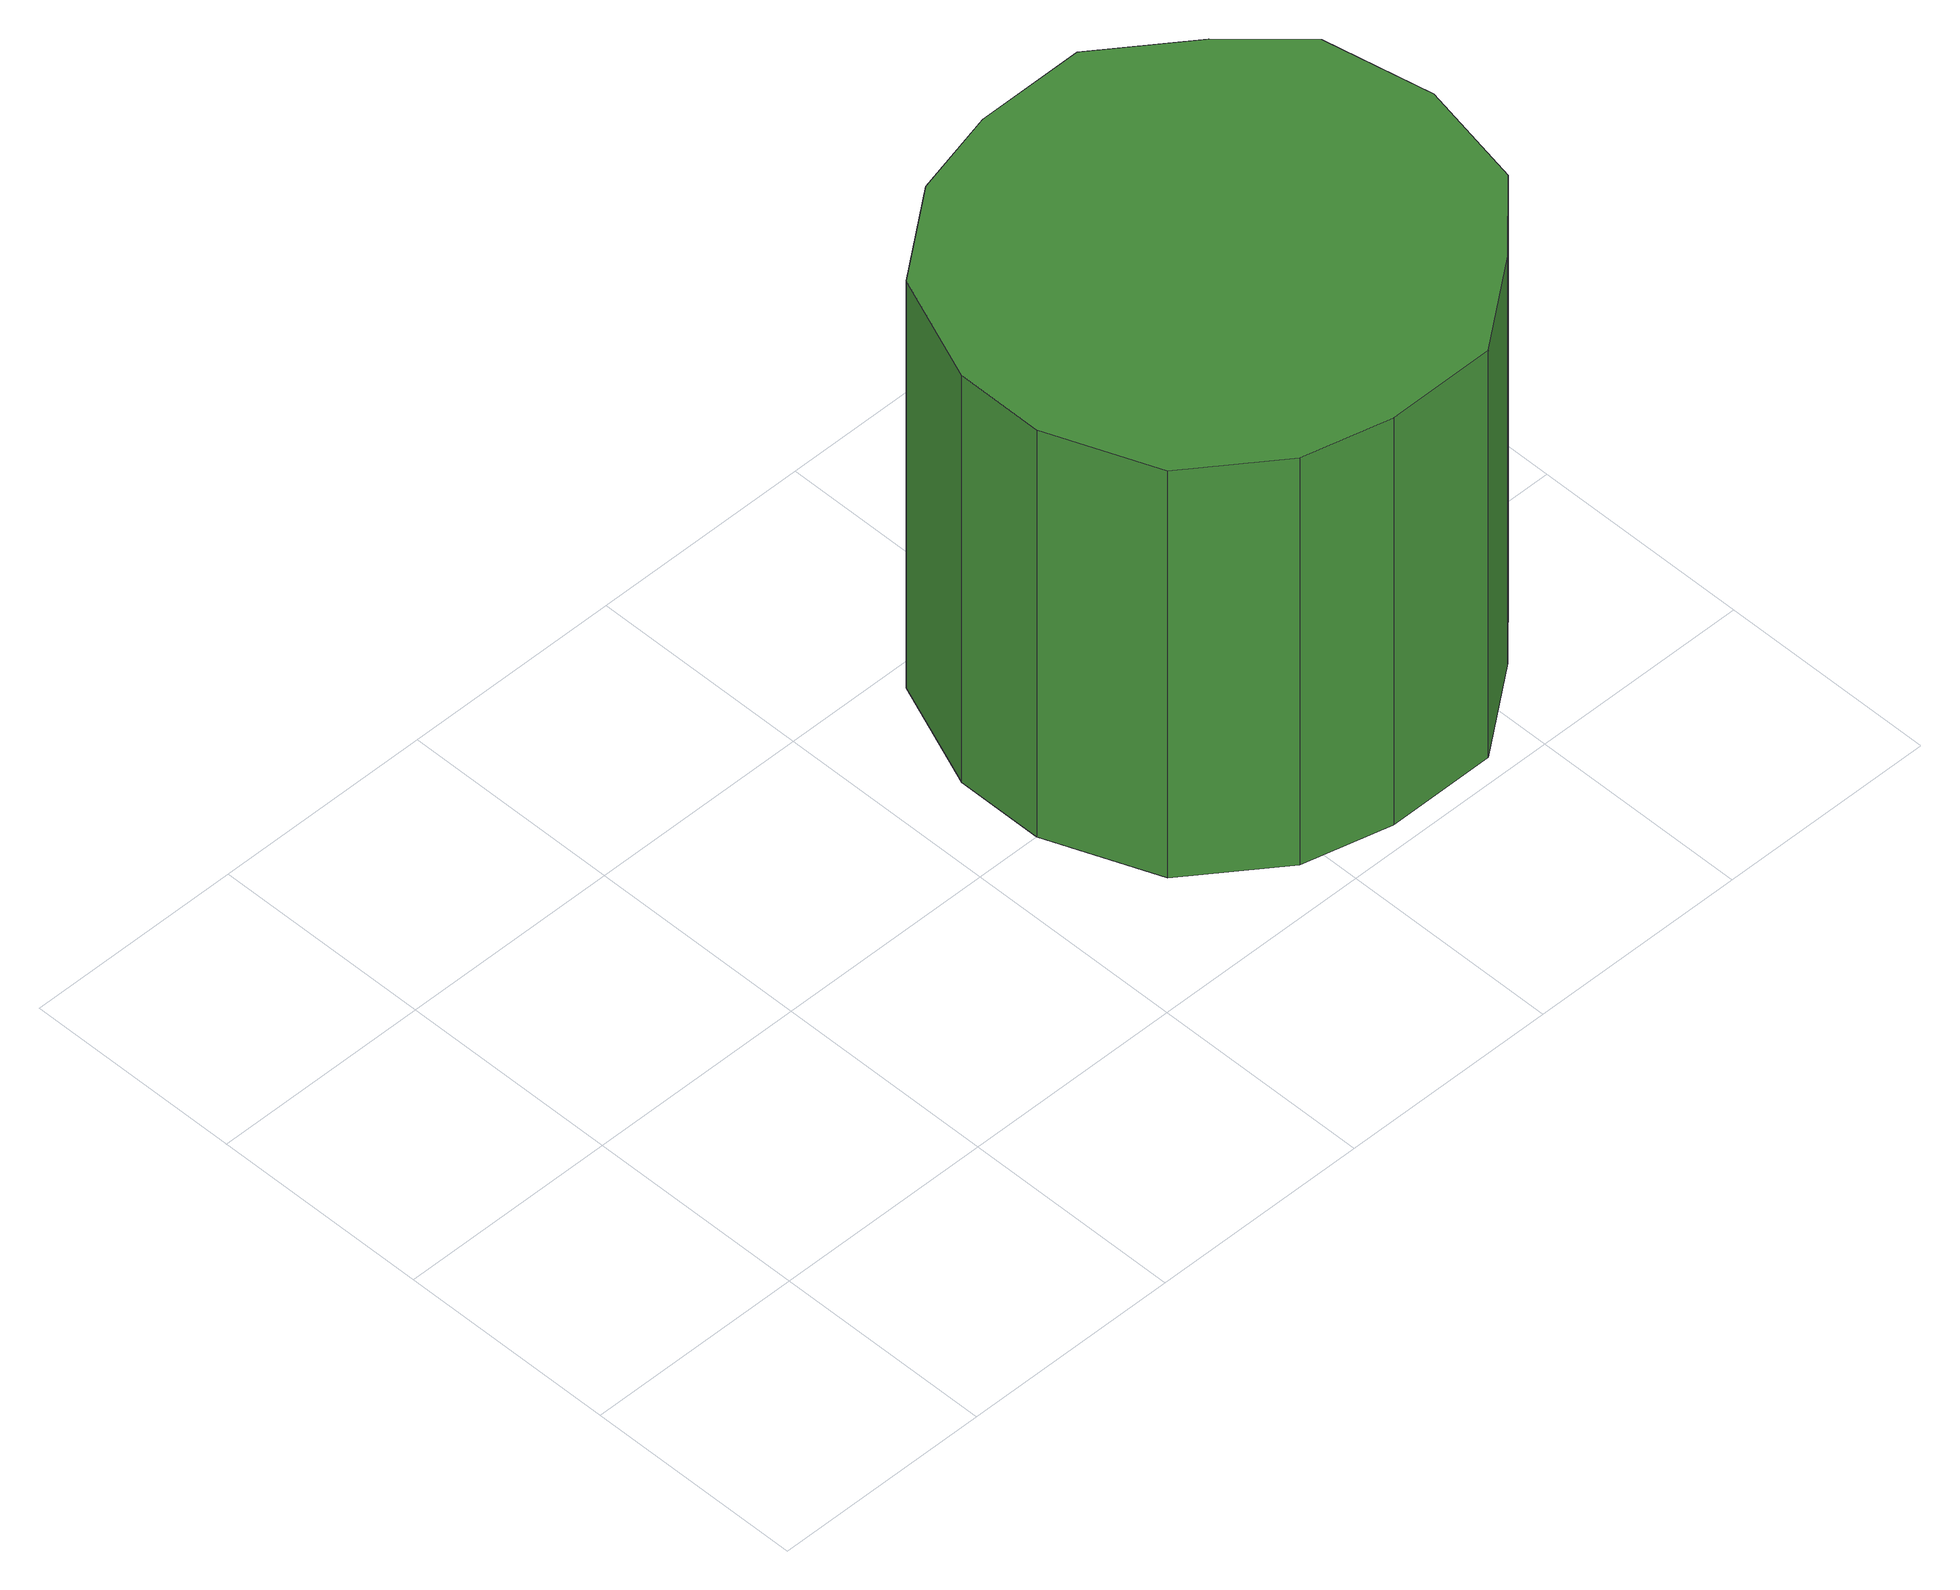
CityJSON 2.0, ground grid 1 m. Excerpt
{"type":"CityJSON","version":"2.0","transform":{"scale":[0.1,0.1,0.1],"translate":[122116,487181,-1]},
"CityObjects":{
"tree1":{"type":"SolitaryVegetationObject","attributes":{"function":"something"},"geometry":[{"type":"MultiSurface","lod":"1","boundaries":[[[0,1,2,3,4,5,6,7,8,9,10,11,12,13,14]],[[15,16,17,18,19,20,21,22,23,24,25,26,27,28,29]],[[0,29,28,1]],[[1,28,27,2]],[[2,27,26,3]],[[3,26,25,4]],[[4,25,24,5]],[[5,24,23,6]],[[6,23,22,7]],[[7,22,21,8]],[[8,21,20,9]],[[9,20,19,10]],[[10,19,18,11]],[[11,18,17,12]],[[12,17,16,13]],[[13,16,15,14]],[[14,15,29,0]]]}]},
"tree2":{"type":"SolitaryVegetationObject","attributes":{"function":"something"}},
"tree3":{"type":"SolitaryVegetationObject","attributes":{"function":"something"}},
"tree4":{"type":"SolitaryVegetationObject","attributes":{"function":"something"}},
"tree5":{"type":"SolitaryVegetationObject","attributes":{"function":"something"}},
"tree6":{"type":"SolitaryVegetationObject","attributes":{"function":"something"}}
},
"vertices":[
[46,12,30],[45,17,30],[42,20,30],[38,23,30],[33,23,30],[29,22,30],[25,19,30],[23,14,30],[23,10,30],[25,5,30],[29,2,30],[33,1,30],[38,1,30],[42,4,30],[45,7,30],[45,7,8],[42,4,8],[38,1,8],[33,1,8],[29,2,8],[25,5,8],[23,10,8],[23,14,8],[25,19,8],[29,22,8],[33,23,8],[38,23,8],[42,20,8],[45,17,8],[46,12,8]
]}
